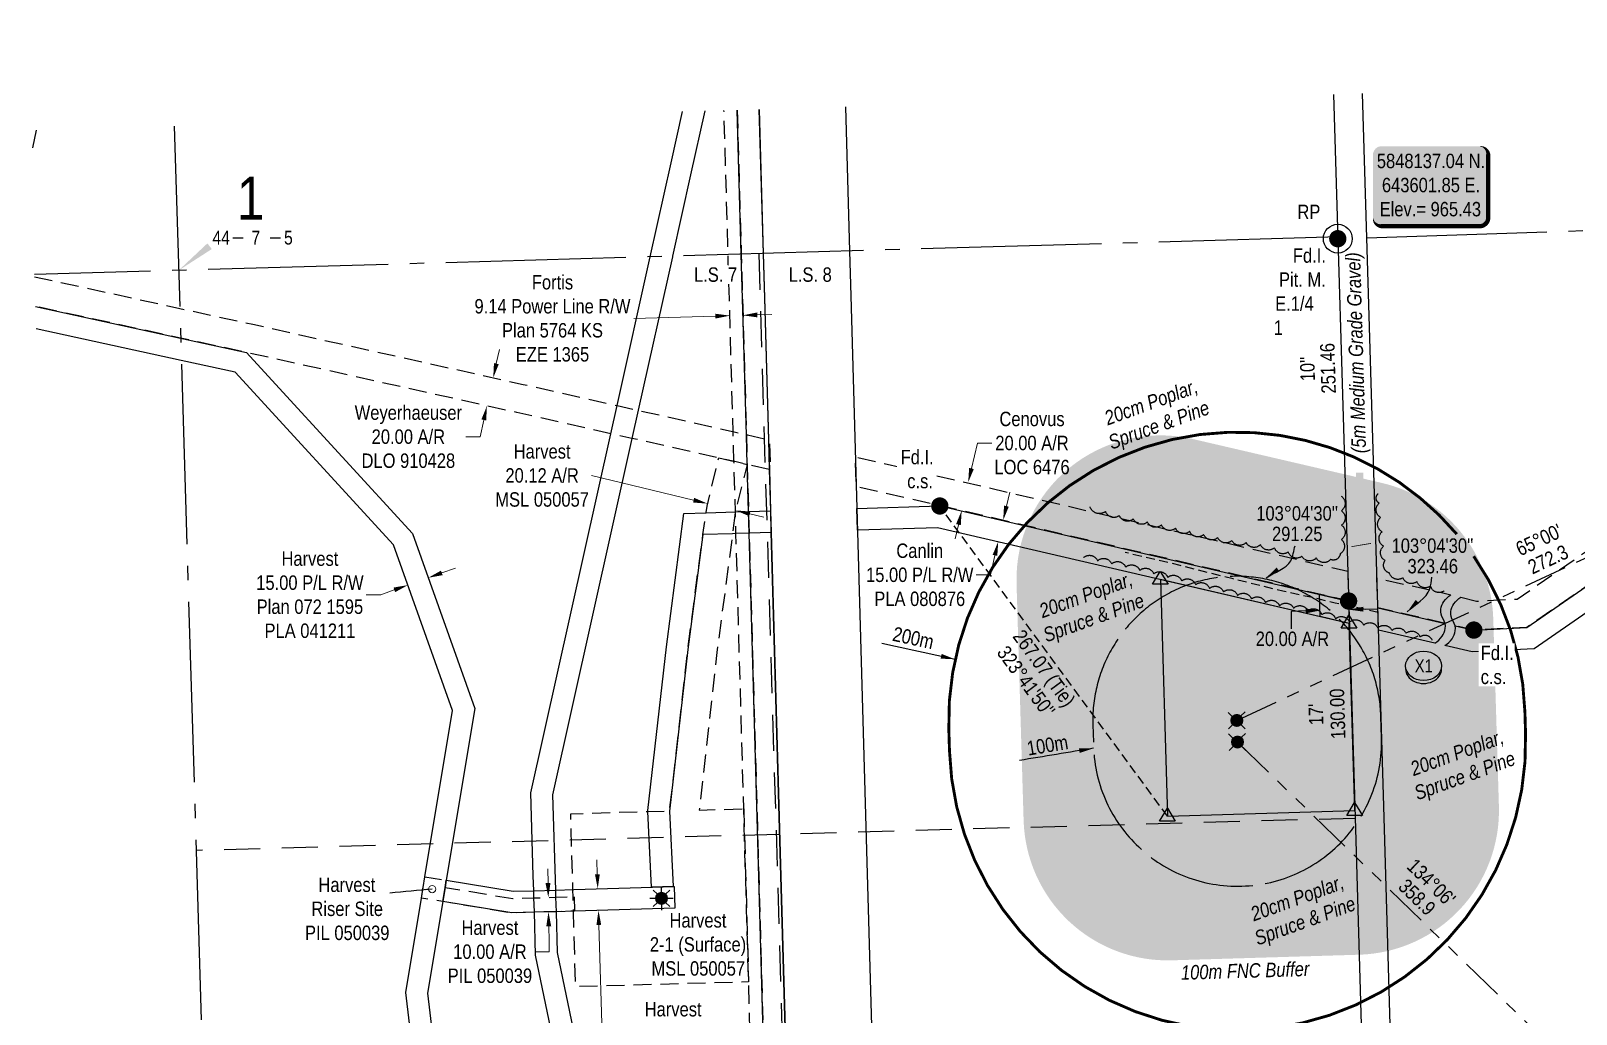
# Model space of a CAD drawing. Extents: x 639876 to 647027, y 5844013 to 5848342.
# Drawn here: x 642695 to 643767, y 5847599 to 5848281 of the extents above; entities that cross this region are included whole.
import ezdxf
from ezdxf.enums import TextEntityAlignment as Align

# ---------------------------------------------------------------- set-up
doc = ezdxf.new("R2010")
doc.units = 0
doc.header["$LTSCALE"] = 5
doc.header["$PDSIZE"] = 0.5
for name, pattern in [('0', [1, 1, 0]), ('foc-ACCESSROAD', [3.75, 2.5, -1.25]), ('foc-BUFFER', [16.75, 15, -1.75]), ('foc-DRILLPATH', [14.75, 6, -1.75, 1.75, -1.75, 1.75, -1.75]), ('foc-FLOWLINE', [3.75, 2.5, -1.25]), ('foc-LSD', [8, 5, -3]), ('foc-QUARTERLINE', [33, 25, -3, 2, -3]), ('foc-TIELINE', [1.875, 1.25, -0.625]), ('UG_PIPE', [1.875, 1.25, -0.625])]:
    doc.linetypes.add(name, pattern=pattern)
doc.layers.get('Defpoints').update_dxf_attribs({"color": 9})
for name, color, linetype in [('10', 1, 'Continuous'), ('35', 37, 'Continuous'), ('9', 3, 'Continuous'), ('AS-PIPE-UG', 44, 'UG_PIPE'), ('AS-ROADS', 254, 'Continuous'), ('AUX-BUFFER', 7, 'foc-BUFFER'), ('C-RW', 13, 'Continuous'), ('C-WS-S', 8, 'Continuous'), ('DETAIL-T', 7, 'Continuous'), ('F-AR', 190, 'foc-ACCESSROAD'), ('F-EZE', 190, 'foc-FLOWLINE'), ('F-RW', 190, 'Continuous'), ('F-WS', 190, 'foc-ACCESSROAD'), ('L-BD', 7, 'Continuous'), ('L-MON', 1, 'Continuous'), ('L-QSEC', 8, 'foc-QUARTERLINE'), ('L-SEC', 7, 'Continuous'), ('L-SECLBL', 7, 'Continuous'), ('L-SECTION-LSD', 7, 'foc-LSD'), ('L-TIE', 7, 'foc-TIELINE'), ('L-TIE-T', 7, 'Continuous'), ('L-TITLEDB', 4, 'Continuous'), ('P-BUFFER-H 30m', 51, 'Continuous'), ('P-BUFFER-T', 40, 'Continuous'), ('P-CROSSINGS', 250, 'Continuous'), ('P-PDRILLPATH', 12, 'foc-DRILLPATH'), ('P-PROPOSED', 10, 'Continuous'), ('P-PROPOSED-H', 21, 'Continuous'), ('P-TXT', 4, 'Continuous'), ('T-BUSH', 110, '0'), ('T-BUSH-T', 110, 'Continuous')]:
    doc.layers.add(name, color=color, linetype=linetype)
for name, color, linetype, lineweight in [('AS-GENERAL', 48, 'Continuous', 18), ('C-RW-T', 13, 'Continuous', 9), ('F-AR-T', 190, 'Continuous', 9), ('F-EZE-T', 190, 'Continuous', 9), ('F-RW-T', 190, 'Continuous', 9), ('F-WS-T', 190, 'Continuous', 9), ('T-TEXT', 48, 'Continuous', 18)]:
    doc.layers.add(name, color=color, linetype=linetype, lineweight=lineweight)
doc.layers.add('Z-DRILL-POINT', color=7, linetype='Continuous', true_color=0x7575ff, plot=False)
doc.styles.add('100L', font='ARIALN.TTF', dxfattribs={"height": 11})
doc.styles.add('80', font='ARIALN.TTF', dxfattribs={"height": 10})
doc.styles.add('80CG', font='ARIALN.TTF', dxfattribs={"height": 10})
doc.styles.add('80L', font='ARIALN.TTF', dxfattribs={"height": 10})
doc.styles.add('80LS', font='ARIALNI.TTF', dxfattribs={"height": 10})
doc.styles.add('Crossing', font='ARIALN.TTF', dxfattribs={"height": 10})
doc.styles.add('SIMPLEX', font='ARIALN.TTF')
doc.dimstyles.new('CG2011', dxfattribs={"dimscale": 5, "dimtxt": 9, "dimasz": 2, "dimexe": 0.2, "dimexo": 0.0625, "dimgap": 0.5, "dimtad": 0, "dimtih": 1, "dimtoh": 1, "dimzin": 0, "dimdsep": 46, "dimtxsty": '80CG', "dimcen": 0.1, "dimse1": 1, "dimse2": 1, "dimclrd": 256, "dimclrt": 256, "dimaunit": 1, "dimadec": 4, "dimazin": 0, "dimtfac": 0.06, "dimtofl": 0, "dimtmove": 0, "dimatfit": 1, "dimfxl": 0.2, "dimtolj": 1, "dimtzin": 0, "dimlwd": -1, "dimarcsym": 0})
doc.dimstyles.new('Compass 5 000', dxfattribs={"dimscale": 5, "dimtxt": 9, "dimasz": 2, "dimexe": 0.2, "dimexo": 0.0625, "dimgap": 0.5, "dimtad": 0, "dimtih": 1, "dimtoh": 1, "dimzin": 0, "dimdsep": 46, "dimtxsty": '80CG', "dimcen": 0.1, "dimse1": 1, "dimse2": 1, "dimclrd": 256, "dimclrt": 256, "dimaunit": 1, "dimadec": 4, "dimazin": 0, "dimtfac": 0.06, "dimtofl": 0, "dimtmove": 0, "dimatfit": 1, "dimfxl": 0.2, "dimtolj": 1, "dimtzin": 0, "dimlwd": -1, "dimarcsym": 0})

# ---------------------------------------------------------------- blocks, each defined once
blk = doc.blocks.new('L-SECLBL')
at = {"layer": '9', "color": 7}
for p, q in [((-5.1, -27.8), (-12.3, -27.8)), ((20.7, -27.8), (13.5, -27.8))]:
    blk.add_line(p, q, dxfattribs=at)
at = {"layer": '10', "color": 2, "style": 'SIMPLEX'}
blk.add_attdef('SEC', text='', height=30, dxfattribs=at).set_placement((0, 0), align=Align.MIDDLE)
at = {"layer": '10', "color": 5, "style": '80L'}
blk.add_attdef('TWP', text='', height=9.5, dxfattribs=at).set_placement((-14.4, -27.4), align=Align.MIDDLE_RIGHT)
blk.add_attdef('RGE', text='', height=9.5, dxfattribs=at).set_placement((3.6, -27.4), align=Align.MIDDLE_CENTER)
blk.add_attdef('MER', text='', height=9.5, dxfattribs=at).set_placement((23.2, -27.4), align=Align.MIDDLE_LEFT)
blk = doc.blocks.new('GAS')
h = blk.add_hatch(color=255)
h.dxf.hatch_style = 1
edge = h.paths.add_edge_path()
edge.add_arc((0, 0), 0.9, 0, 360)
for p, q in [((-0.81, 0), (-1.62, 0)), ((-0.57, 0.57), (-1.14, 1.14)), ((0, 0.81), (0, 1.62)), ((0.57, 0.57), (1.14, 1.14)), ((1.62, 0), (0.81, 0)), ((-0.57, -0.57), (-1.14, -1.14)), ((0, -0.81), (0, -1.62)), ((1.14, -1.14), (0.57, -0.57))]:
    blk.add_line(p, q)
blk.add_circle((0, 0), 0.8)
blk = doc.blocks.new('*D497')
at = {"layer": 'Defpoints', "color": 0, "transparency": 16777216}
for p in [(642949.4, 5848055.4), (642945, 5848035.9), (643015.9, 5848040.6)]:
    blk.add_point(p, dxfattribs=at)
at = {"layer": 'F-AR-T', "transparency": 16777216}
for p, q in [((643018, 5848050.4), (643020.2, 5848060.2)), ((643009.4, 5848011.3), (643006.8, 5847999.7)), ((643006.8, 5847999.7), (642996.8, 5847999.7))]:
    blk.add_line(p, q, dxfattribs=at)
for points in [[(643016.4, 5848050.8), (643019.7, 5848050), (643015.9, 5848040.6)], [(643007.7, 5848011.7), (643011, 5848011), (643011.5, 5848021.1)]]:
    blk.add_solid(points, dxfattribs=at)
at = {"layer": 'F-AR-T', "transparency": 16777216, "insert": (642957, 5847999.7), "char_height": 10, "attachment_point": 5, "style": '80CG'}
blk.add_mtext('\\A1;Weyerhaeuser\\P20.00 A/R\\PDLO 910428', dxfattribs=at)
blk = doc.blocks.new('*D498')
at = {"layer": 'Defpoints', "color": 0, "transparency": 16777216}
for p in [(642956.2, 5847898.1), (642956.7, 5847896.8), (642970.3, 5847903.1)]:
    blk.add_point(p, dxfattribs=at)
at = {"layer": 'F-RW-T', "transparency": 16777216}
for p, q in [((642980.2, 5847905.2), (642989.6, 5847908.6)), ((642937.8, 5847890.1), (642927.8, 5847890.1)), ((642947.2, 5847893.5), (642937.8, 5847890.1))]:
    blk.add_line(p, q, dxfattribs=at)
for points in [[(642979.6, 5847906.8), (642980.8, 5847903.7), (642970.8, 5847901.9)], [(642946.7, 5847895.1), (642947.8, 5847891.9), (642956.7, 5847896.8)]]:
    blk.add_solid(points, dxfattribs=at)
at = {"layer": 'F-RW-T', "transparency": 16777216, "insert": (642888.7, 5847890.1), "char_height": 10, "attachment_point": 5, "style": '80CG'}
blk.add_mtext('\\A1;Harvest\\P15.00 P/L R/W\\PPlan 072 1595\\PPLA 041211', dxfattribs=at)
blk = doc.blocks.new('*D499')
at = {"layer": 'Defpoints', "color": 0, "transparency": 16777216}
for p in [(643051.4, 5847680.1), (643051.5, 5847670.2), (643054.2, 5847670.2)]:
    blk.add_point(p, dxfattribs=at)
at = {"layer": 'F-AR-T', "transparency": 16777216}
for p, q in [((643053.9, 5847690.1), (643053.7, 5847700.1)), ((643054.4, 5847660.2), (643054.6, 5847650.2)), ((643054.7, 5847642.5), (643054.6, 5847650.2)), ((643044.7, 5847642.5), (643054.7, 5847642.5))]:
    blk.add_line(p, q, dxfattribs=at)
for points in [[(643055.6, 5847690.2), (643052.2, 5847690.1), (643054.1, 5847680.1)], [(643056.1, 5847660.2), (643052.7, 5847660.2), (643054.2, 5847670.2)]]:
    blk.add_solid(points, dxfattribs=at)
at = {"layer": 'F-AR-T', "transparency": 16777216, "insert": (643013.6, 5847642.5), "char_height": 10, "attachment_point": 5, "style": '80CG'}
blk.add_mtext('\\A1;Harvest\\P10.00 A/R\\PPIL 050039', dxfattribs=at)
blk = doc.blocks.new('*D500')
at = {"layer": 'Defpoints', "color": 0, "transparency": 16777216}
for p in [(643097.7, 5847686.4), (643088.9, 5847671.2), (643098.1, 5847671.4)]:
    blk.add_point(p, dxfattribs=at)
at = {"layer": 'F-RW-T', "transparency": 16777216}
for p, q in [((643088.1, 5847696.2), (643087.8, 5847706.2)), ((643089.1, 5847661.2), (643091.6, 5847577.6)), ((643091.6, 5847577.6), (643101.6, 5847577.6))]:
    blk.add_line(p, q, dxfattribs=at)
for points in [[(643089.8, 5847696.2), (643086.5, 5847696.1), (643088.4, 5847686.2)], [(643090.8, 5847661.2), (643087.5, 5847661.1), (643088.9, 5847671.2)]]:
    blk.add_solid(points, dxfattribs=at)
at = {"layer": 'F-RW-T', "transparency": 16777216, "insert": (643140.7, 5847577.6), "char_height": 10, "attachment_point": 5, "style": '80CG'}
blk.add_mtext('\\A1;Harvest\\P15.00 P/L R/W\\PPlan 062 3695\\PPLA 050385', dxfattribs=at)
blk = doc.blocks.new('*D502')
at = {"layer": 'Defpoints', "color": 0, "transparency": 16777216}
for p in [(643168.3, 5847968.4), (643187.9, 5847963.7), (643164.7, 5847953.3)]:
    blk.add_point(p, dxfattribs=at)
at = {"layer": 'F-AR-T', "transparency": 16777216}
for p, q in [((643154.9, 5847955.7), (643084.1, 5847972.8)), ((643193.9, 5847946.2), (643203.7, 5847943.9))]:
    blk.add_line(p, q, dxfattribs=at)
for points in [[(643155.3, 5847957.3), (643154.6, 5847954.1), (643164.7, 5847953.3)], [(643194.3, 5847947.8), (643193.5, 5847944.6), (643184.2, 5847948.6)]]:
    blk.add_solid(points, dxfattribs=at)
at = {"layer": 'F-AR-T', "transparency": 16777216, "insert": (643049.8, 5847972.8), "char_height": 10, "attachment_point": 5, "style": '80CG'}
blk.add_mtext('\\A1;Harvest\\P20.12 A/R\\PMSL 050057', dxfattribs=at)
blk = doc.blocks.new('*D504')
at = {"layer": 'Defpoints', "color": 0, "transparency": 16777216}
for p in [(643179.6, 5848099.2), (643188.7, 5848099.4), (643180.1, 5848083.7)]:
    blk.add_point(p, dxfattribs=at)
at = {"layer": 'F-EZE-T', "transparency": 16777216}
for p, q in [((643170.1, 5848083.4), (643113.4, 5848081.8)), ((643199.1, 5848084.2), (643209.1, 5848084.5))]:
    blk.add_line(p, q, dxfattribs=at)
for points in [[(643170, 5848085), (643170.1, 5848081.7), (643180.1, 5848083.7)], [(643199.1, 5848085.9), (643199.2, 5848082.5), (643189.1, 5848083.9)]]:
    blk.add_solid(points, dxfattribs=at)
at = {"layer": 'F-EZE-T', "transparency": 16777216, "insert": (643057, 5848081.8), "char_height": 10, "attachment_point": 5, "style": '80CG'}
blk.add_mtext('\\A1;Fortis\\P9.14 Power Line R/W\\PPlan 5764 KS\\PEZE 1365', dxfattribs=at)
blk = doc.blocks.new('*D505')
at = {"layer": 'Defpoints', "color": 0, "transparency": 16777216}
for p in [(643345.4, 5847968), (643366.7, 5847963), (643362.1, 5847943.5)]:
    blk.add_point(p, dxfattribs=at)
at = {"layer": 'F-AR-T', "transparency": 16777216}
for p, q in [((643347.7, 5847977.7), (643351.8, 5847995.3)), ((643351.8, 5847995.3), (643361.8, 5847995.3)), ((643338.6, 5847938.7), (643336.4, 5847929))]:
    blk.add_line(p, q, dxfattribs=at)
for points in [[(643346.1, 5847978.1), (643349.3, 5847977.3), (643345.4, 5847968)], [(643337, 5847939.1), (643340.3, 5847938.4), (643340.9, 5847948.5)]]:
    blk.add_solid(points, dxfattribs=at)
at = {"layer": 'F-AR-T', "transparency": 16777216, "insert": (643389.7, 5847995.3), "char_height": 10, "attachment_point": 5, "style": '80CG'}
blk.add_mtext('\\A1;Cenovus\\P20.00 A/R\\PLOC 6476', dxfattribs=at)
blk = doc.blocks.new('*D506')
at = {"layer": 'C-RW-T', "transparency": 16777216}
for p, q in [((643371.9, 5847951.5), (643374.2, 5847961.3)), ((643364, 5847917.4), (643360.9, 5847903.9)), ((643360.9, 5847903.9), (643350.9, 5847903.9))]:
    blk.add_line(p, q, dxfattribs=at)
for points in [[(643370.3, 5847951.9), (643373.6, 5847951.2), (643369.7, 5847941.8)], [(643362.4, 5847917.8), (643365.6, 5847917.1), (643366.3, 5847927.2)]]:
    blk.add_solid(points, dxfattribs=at)
at = {"layer": 'Defpoints', "color": 0, "transparency": 16777216}
for p in [(643366.3, 5847927.2), (643494.5, 5847912.8), (643491.1, 5847898.2)]:
    blk.add_point(p, dxfattribs=at)
at = {"layer": 'C-RW-T', "transparency": 16777216, "insert": (643311.8, 5847903.9), "char_height": 10, "attachment_point": 5, "style": '80CG'}
blk.add_mtext('\\A1;Canlin\\P15.00 P/L R/W\\PPLA 080876', dxfattribs=at)
blk = doc.blocks.new('fdia')
at = {"color": 255, "const_width": 1}
blk.add_lwpolyline([(-0.5, 0, 1), (0.5, 0, 1)], format="xyb", close=True, dxfattribs=at)
blk = doc.blocks.new('Fdiaa')
blk.add_blockref('fdia', (0, 0))
blk = doc.blocks.new('fdib')
at = {"color": 1, "const_width": 1.6}
blk.add_lwpolyline([(-0.4, 0, 1), (0.4, 0, 1)], format="xyb", close=True, dxfattribs=at)
at = {"color": 1}
blk.add_circle((0, 0), 0.8, dxfattribs=at)
blk = doc.blocks.new('Fdibb')
blk.add_blockref('fdib', (0, 0))
blk = doc.blocks.new('fdicc')
for name in ['Fdibb', 'Fdiaa']:
    blk.add_blockref(name, (0, 0))
blk = doc.blocks.new('FDI')
blk.add_blockref('fdicc', (0, 0))
blk = doc.blocks.new('TRIA')
blk.add_hatch(color=255).paths.add_polyline_path([(-0.04, 1.52), (-1.47, -0.87), (1.39, -0.87)])
blk = doc.blocks.new('TRIAA')
blk.add_blockref('TRIA', (0, 0))
blk = doc.blocks.new('TRIB')
at = {"color": 1}
blk.add_lwpolyline([(-1.12, -0.67), (-0.04, 1.13), (1.04, -0.67)], close=True, dxfattribs=at)
blk = doc.blocks.new('TRIBB')
blk.add_blockref('TRIB', (0, 0))
blk = doc.blocks.new('TRICC')
for name in ['TRIAA', 'TRIBB']:
    blk.add_blockref(name, (0, 0))
blk = doc.blocks.new('plspike')
blk.add_blockref('TRICC', (0, 0))
blk = doc.blocks.new('*U517')
h = blk.add_hatch(color=254)
edge = h.paths.add_edge_path()
edge.add_line((-34, -28.5), (34, -28.5))
edge.add_arc((34, -22.5), 6, 270, 360)
edge.add_line((40, -22.5), (40, 21))
edge.add_arc((34, 21), 6, 0, 90)
edge.add_line((34, 27), (-34, 27))
edge.add_arc((-34, 21), 6, 90, 180)
edge.add_line((-40, 21), (-40, -22.5))
edge.add_arc((-34, -22.5), 6, 180, 270)
at = {"color": 1, "flags": 128}
blk.add_lwpolyline([(-34, -28.5, 3, 3, 0), (34, -28.5, 3, 3, 0.414214), (40, -22.5, 3, 3, 0), (40, 21, 3, 0, 0.414214), (34, 27, 0, 0, 0), (-34, 27, 0, 0, 0.414214), (-40, 21, 0, 0, 0), (-40, -22.5, 0, 3, 0.414214)], format="xyseb", close=True, dxfattribs=at)
blk.add_lwpolyline([(-11.9, -8.6, 0, 10, 0), (0, 0, 5, 5, 0)], format="xyseb", dxfattribs=at)
at = {"color": 1, "style": '80'}
blk.add_attdef('ENTER_TEXT_001', (-36, -5), '', height=10, dxfattribs=at)
blk = doc.blocks.new('*U518')
at = {"layer": '35', "color": 3}
blk.add_circle((0, 0), 10, dxfattribs=at)
at = {"layer": '35', "color": 3, "style": '80'}
blk.add_attdef('RP_001', (-28, 13.6), '', height=10, dxfattribs=at)
blk = doc.blocks.new('WC')
at = {"layer": 'L-MON'}
h = blk.add_hatch(color=255, dxfattribs=at)
h.dxf.hatch_style = 1
edge = h.paths.add_edge_path()
edge.add_arc((0, 0), 0.9, 0, 360)
at = {"layer": 'L-MON', "color": 240, "flags": 128}
for points in [[(-0.62, 0.5), (-1.23, 1.12)], [(0.52, 0.61), (1.13, 1.21)], [(-1.18, -1.18), (-0.56, -0.57)], [(1.16, -1.18), (0.56, -0.57)]]:
    blk.add_lwpolyline(points, dxfattribs=at)
at = {"layer": 'L-MON', "color": 240}
for radius in [0.8, 0.373]:
    blk.add_circle((0, 0), radius, dxfattribs=at)
blk = doc.blocks.new('xing2')
h = blk.add_hatch(color=50)
h.dxf.hatch_style = 1
edge = h.paths.add_edge_path()
edge.add_ellipse((0, 0), major_axis=(-12.5, 0), ratio=0.816297, start_angle=0, end_angle=360)
h = blk.add_hatch(color=250)
h.dxf.hatch_style = 1
edge = h.paths.add_edge_path()
edge.add_ellipse((0, -2), major_axis=(-12.5, 0), ratio=0.816297, start_angle=0, end_angle=180)
edge.add_line((12.5, -2), (12.5, 0))
edge.add_ellipse((0, 0), major_axis=(-12.5, 0), ratio=0.816297, start_angle=0, end_angle=180, ccw=False)
edge.add_line((-12.5, 0), (-12.5, -2))
at = {"color": 250}
blk.add_ellipse((0, 0), major_axis=(-12.5, 0), ratio=0.816297, dxfattribs=at)
blk.add_ellipse((0, -2), major_axis=(-12.5, 0), ratio=0.816297, start_param=0, end_param=3.141593, dxfattribs=at)
at = {"color": 250, "style": 'Crossing'}
blk.add_attdef('CROSSING', text='', height=9, dxfattribs=at).set_placement((0.1, 0), align=Align.MIDDLE_CENTER)
at = {"color": 250, "style": 'Crossing', "flags": 1}
for tag, p in [('OWNER', (0.1, -12.5)), ('DESCRIPTION', (0.1, -25.8)), ('LOCATION', (0.1, -39.3)), ('DWG_REF', (0.1, -52.8))]:
    blk.add_attdef(tag, text='', height=9, dxfattribs=at).set_placement(p, align=Align.MIDDLE_CENTER)

msp = doc.modelspace()

# ---------------------------------------------------------------- hatches: boundary and pattern name
at = {"layer": 'AS-ROADS'}
h = msp.add_hatch(color=256, dxfattribs=at)
h.dxf.hatch_style = 1
h.paths.add_polyline_path([(643590.007, 5847903.292), (643600.114, 5847901.598), (643605.648, 5847902.786), (643611.121, 5847906.529), (643614.579, 5847912.028), (643616.009, 5847919.43), (643616.226, 5847927.242), (643620.689, 5847926.977), (643621.169, 5847914.606), (643620.986, 5847907.19), (643621.302, 5847903.778), (643622.803, 5847898.089), (643628.327, 5847894.954), (643637.122, 5847893.089), (643634.818, 5847888.038), (643615.968, 5847892.199), (643588.628, 5847898.498)])
at = {"layer": 'P-BUFFER-H 30m'}
h = msp.add_hatch(color=256, dxfattribs=at)
h.dxf.hatch_style = 1
h.paths.add_polyline_path([(643632.441, 5847967.656), (643501.516, 5847998.067, 0.49199075), (643378.971, 5847897.705), (643383.874, 5847733.508, 0.41424854), (643486.796, 5847636.567), (643616.716, 5847640.462, 0.41422228), (643713.645, 5847743.386), (643709.747, 5847873.277, 0.34044927)])
h.paths.add_polyline_path([(643478.897, 5847900.689), (643589.687, 5847874.955), (643589.223, 5847890.47), (643609.366, 5847885.791), (643609.829, 5847870.289), (643613.72, 5847740.387), (643483.8, 5847736.492)], flags=16)
at = {"layer": 'P-PROPOSED-H'}
h = msp.add_hatch(color=256, dxfattribs=at)
h.dxf.hatch_style = 1
h.paths.add_polyline_path([(643609.822, 5847870.278), (643478.897, 5847900.689), (643483.8, 5847736.492), (643613.72, 5847740.387)])
h = msp.add_hatch(color=256, dxfattribs=at)
h.dxf.hatch_style = 1
h.paths.add_polyline_path([(643589.686, 5847874.967), (643589.223, 5847890.47), (643609.366, 5847885.791), (643609.829, 5847870.289)])

# ---------------------------------------------------------------- linework, layer by layer
at = {"layer": 'AS-GENERAL', "const_width": 0.5, "flags": 128}
msp.add_lwpolyline([(643611.188, 5847923.445), (643624.951, 5847925.746)], dxfattribs=at)
at = {"layer": 'AS-PIPE-UG', "flags": 128}
msp.add_lwpolyline([(643629.968, 5847877.743), (643609.9, 5847882.308), (643600.119, 5847884.358), (643589.75, 5847886.891), (643563.64, 5847892.642), (643529.177, 5847901.082), (643492.578, 5847910.38), (643454.337, 5847919.399)], dxfattribs=at)
at = {"layer": 'AS-ROADS', "flags": 128}
for points, const_width in [([(643616.156, 5847894.649), (643618.463, 5847916.904), (643617.924, 5847951.291), (643616.962, 5847974.765)], 5), ([(643427.161, 5847938.35), (643456.494, 5847931.52), (643488.06, 5847924.27), (643524.829, 5847915.763), (643554.441, 5847909.01), (643580.821, 5847902.805), (643616.412, 5847894.544), (643642.763, 5847888.572), (643670.978, 5847881.964)], 6)]:
    msp.add_lwpolyline(points, dxfattribs=dict(at, const_width=const_width))
at = {"layer": 'AUX-BUFFER', "color": 251, "linetype": 'foc-BUFFER', "const_width": 1.999, "flags": 128}
msp.add_lwpolyline([(643684.42, 5847932.144, 0.22837763), (643525.852, 5848002.792, 0.41421356), (643331.982, 5847796.961), (643332.43, 5847781.972, 0.41421356), (643538.262, 5847588.101, 0.41421356), (643732.132, 5847793.933), (643731.684, 5847808.922, 0.14508515), (643696.144, 5847916.863, 0.14508515)], format="xyb", dxfattribs=at)
at = {"layer": 'AUX-BUFFER', "color": 251, "linetype": 'foc-BUFFER', "flags": 128}
msp.add_lwpolyline([(643631.758, 5847805.931, 1), (643431.907, 5847799.951), (643432.356, 5847784.962, 1), (643632.207, 5847790.943)], format="xyb", close=True, dxfattribs=at)
at = {"layer": 'C-RW'}
for points in [[(643325.738, 5847951.666), (643609.366, 5847885.772), (643609.822, 5847870.278), (643324.238, 5847936.62), (643268.632, 5847934.977), (643268.208, 5847949.967), (643325.738, 5847951.666)], [(643183.89, 5847947.664), (643193.025, 5847947.751), (643208.254, 5847948.2), (643208.677, 5847933.205), (643193.448, 5847932.757), (643184.311, 5847932.488), (643181.901, 5847932.417), (643161.416, 5847931.815), (643150.898, 5847852.1), (643138.245, 5847740.085), (643140.79, 5847687.672), (643125.651, 5847687.237), (643123.226, 5847739.773), (643123.194, 5847740.475), (643136.009, 5847853.922), (643148.215, 5847946.433), (643163.565, 5847946.884), (643183.89, 5847947.664)]]:
    msp.add_lwpolyline(points, close=True, dxfattribs=at)
for points in [[(643683.222, 5847868.637), (643696.245, 5847865.613), (643733.03, 5847867.452), (643803.249, 5847915.847)], [(643814.716, 5847905.532), (643738.042, 5847852.69), (643695.079, 5847850.489), (643676.098, 5847854.897)], [(643669.146, 5847856.512), (643630.093, 5847865.582), (643629.629, 5847881.085), (643676.274, 5847870.251)]]:
    msp.add_lwpolyline(points, dxfattribs=at)
at = {"layer": 'C-RW', "flags": 128}
for points in [[(643669.146, 5847856.512, 0.10344421), (643674.291, 5847861.391, 0.11502491), (643676.415, 5847866.758, 0.18910183), (643674.884, 5847873.415, -0.18910183), (643673.353, 5847880.071, -0.11502491), (643675.477, 5847885.439, -0.09819619), (643680.318, 5847890.125)], [(643676.098, 5847854.897, 0.10101438), (643681.151, 5847859.628, 0.11809348), (643683.365, 5847865.142, 0.18901188), (643681.826, 5847871.811, -0.18982939), (643680.304, 5847878.456, -0.11446881), (643682.439, 5847883.834, -0.09819619), (643687.268, 5847888.509)]]:
    msp.add_lwpolyline(points, format="xyb", dxfattribs=at)
at = {"layer": 'F-AR', "flags": 128}
for points in [[(643687.268, 5847888.509), (643698.119, 5847885.704), (643726.342, 5847887.149), (643787.949, 5847929.608), (643930.645, 5848192.327), (643948.695, 5848210.117), (643963.094, 5848224.32), (644131.103, 5848278.631), (644195.818, 5848278.48), (644304.626, 5848278.226), (644320, 5848281.155), (644999.391, 5848278.654), (645000.033, 5848257.883), (644997.876, 5848258.656), (644324.719, 5848261.131), (644321.853, 5848261.142), (644306.492, 5848258.208), (644298.284, 5848258.227), (644291.566, 5848258.242), (644266.575, 5848258.305), (644196.425, 5848258.465), (644134.234, 5848258.61), (643988.264, 5848211.418), (643973.766, 5848206.738), (643946.813, 5848180.163), (643803.249, 5847915.847), (643733.03, 5847867.452), (643696.245, 5847865.613), (643683.222, 5847868.637)], [(642697.671, 5848110.703), (642798.38, 5848088.735), (642803.269, 5848087.669), (642849.005, 5848077.692), (643036.66, 5848036.019), (643101.853, 5848021.35), (643116.483, 5848018.059), (643183.031, 5848003.086), (643192.234, 5848001.016), (643207.573, 5847997.566), (643208.155, 5847976.921), (643192.7, 5847980.397), (643183.613, 5847982.443), (643172.954, 5847984.841), (643112.136, 5847998.524), (643097.506, 5848001.815), (643032.353, 5848016.476), (642844.739, 5848058.139), (642799.003, 5848068.116), (642698.294, 5848090.086)], [(643676.274, 5847870.251), (643629.629, 5847881.085), (643629.011, 5847901.755), (643680.318, 5847890.125)]]:
    msp.add_lwpolyline(points, dxfattribs=at)
msp.add_lwpolyline([(643608.747, 5847906.461), (643609.366, 5847885.791), (643326.328, 5847951.864), (643267.779, 5847965.127), (643267.194, 5847985.789), (643608.747, 5847906.461)], close=True, dxfattribs=at)
at = {"layer": 'F-EZE', "flags": 128}
msp.add_lwpolyline([(643185.129, 5848226.298), (643187.987, 5848126.131), (643188.861, 5848095.466), (643191.53, 5848000.805), (643191.995, 5847980.187), (643193.025, 5847947.751), (643193.448, 5847932.757), (643199.933, 5847702.654), (643210.598, 5847321.339), (643201.461, 5847321.081), (643193.056, 5847621.601), (643191.593, 5847673.944), (643190.796, 5847702.398), (643189.69, 5847741.632), (643184.311, 5847932.488), (643183.89, 5847947.664), (643182.909, 5847982.231), (643182.327, 5848002.875), (643179.724, 5848095.207), (643178.849, 5848125.866), (643176.693, 5848201.478), (643175.992, 5848226.033)], dxfattribs=at)
at = {"layer": 'F-RW'}
for points in [[(643105.608, 5847350.499), (643045.292, 5847640.242), (643044.433, 5847670.106), (643044.151, 5847679.868), (643044.007, 5847684.859), (643043.707, 5847695.211), (643042.071, 5847752.734), (643097.506, 5848001.815), (643101.853, 5848021.35), (643124.808, 5848124.492), (643139.303, 5848189.63), (643147.257, 5848225.201)], [(643162.725, 5848225.649), (643152.823, 5848181.354), (643140.27, 5848124.939), (643140.15, 5848124.414), (643116.483, 5848018.059), (643112.136, 5847998.524), (643057.115, 5847751.298), (643059.004, 5847685.296), (643059.147, 5847680.306), (643059.434, 5847670.305), (643060.244, 5847641.999), (643120.43, 5847352.877)], [(643200.358, 5848226.739), (643203.215, 5848126.571), (643204.091, 5848095.898), (643206.868, 5847997.355), (643207.45, 5847976.71), (643208.254, 5847948.2), (643208.677, 5847933.205), (643215.163, 5847703.082), (643225.971, 5847321.772), (643210.598, 5847321.339), (643199.933, 5847702.654), (643193.448, 5847932.757), (643193.025, 5847947.751), (643191.995, 5847980.187), (643191.53, 5848000.805), (643188.861, 5848095.466), (643187.987, 5848126.131), (643185.129, 5848226.298)], [(642698.294, 5848090.086), (642799.003, 5848068.116), (642844.739, 5848058.139), (642862.351, 5848038.973), (642959.857, 5847932.613), (643003.048, 5847811.138), (642983.331, 5847692.076), (642982.514, 5847687.152), (642980.877, 5847677.281), (642970.367, 5847613.912), (643005.655, 5847315.545), (642990.603, 5847315.121), (642955.206, 5847614.252), (642966.049, 5847679.72), (642968.5, 5847694.515), (642987.589, 5847809.77), (642946.716, 5847924.726), (642836.85, 5848044.5), (642799.47, 5848052.652), (642698.761, 5848074.614)]]:
    msp.add_lwpolyline(points, dxfattribs=at)
msp.add_lwpolyline([(643141.368, 5847687.688), (643141.799, 5847672.708), (643072.269, 5847670.678), (643059.434, 5847670.305), (643044.435, 5847670.043), (643028.723, 5847669.408), (642980.877, 5847677.281), (642982.514, 5847687.152), (642983.331, 5847692.076), (643029.751, 5847684.443), (643044.007, 5847684.859), (643059.004, 5847685.296), (643071.849, 5847685.671), (643126.365, 5847687.258), (643141.368, 5847687.688)], close=True, dxfattribs=at)
at = {"layer": 'F-WS', "flags": 128}
msp.add_lwpolyline([(642698.828, 5848212.214), (642695.112, 5848195.413)], dxfattribs=at)
for points in [[(643189.69, 5847741.632), (643190.796, 5847702.398), (643191.593, 5847673.944), (643193.056, 5847621.601), (643073.024, 5847618.244), (643071.564, 5847670.468), (643071.284, 5847680.47), (643071.145, 5847685.46), (643069.667, 5847738.276), (643123.226, 5847739.773), (643138.245, 5847740.085), (643150.898, 5847852.1), (643161.416, 5847931.815), (643163.565, 5847946.884), (643164.227, 5847951.52), (643172.334, 5847984.98), (643192.082, 5847980.536), (643183.89, 5847947.664), (643181.901, 5847932.417), (643171.064, 5847849.989), (643158.76, 5847740.767), (643189.69, 5847741.632)], [(643071.989, 5847680.681), (643072.269, 5847670.678), (643059.434, 5847670.305), (643044.435, 5847670.043), (643028.723, 5847669.408), (642980.877, 5847677.281), (642966.049, 5847679.72), (642968.5, 5847694.515), (642983.331, 5847692.076), (642982.514, 5847687.152), (643029.395, 5847679.438), (643044.151, 5847679.868), (643059.148, 5847680.306), (643071.989, 5847680.681)]]:
    msp.add_lwpolyline(points, close=True, dxfattribs=at)
at = {"layer": 'L-QSEC'}
for p, q in [((642794.566, 5848214.986), (642821.896, 5847310.374)), ((643621.947, 5848137.704), (645227.263, 5848190.437)), ((643602.754, 5848138.35), (642697.628, 5848112.136))]:
    msp.add_line(p, q, dxfattribs=at)
at = {"layer": 'L-SEC'}
for p, q in [((643598.843, 5848237), (643601.847, 5848137.044)), ((643621.947, 5848137.704), (643618.944, 5848237.66)), ((643601.847, 5848137.044), (643613.857, 5847735.69)), ((643633.982, 5847735.622), (643621.952, 5848137.646)), ((643613.857, 5847735.69), (643625.907, 5847332.997)), ((643646.012, 5847333.599), (643633.982, 5847735.622))]:
    msp.add_line(p, q, dxfattribs=at)
at = {"layer": 'L-SECLBL', "flags": 128}
msp.add_lwpolyline([(642797.586, 5848115.031, 0, 5, 0), (642819.088, 5848131.839, 0, 0, 0)], format="xyseb", dxfattribs=at)
at = {"layer": 'L-SECTION-LSD'}
for p, q in [((643200.076, 5848126.688), (643224.238, 5847321.645)), ((643613.877, 5847735.021), (642809.739, 5847712.755))]:
    msp.add_line(p, q, dxfattribs=at)
at = {"layer": 'L-TIE'}
msp.add_line((643483.8, 5847736.492), (643325.771, 5847951.625), dxfattribs=at)
at = {"layer": 'L-TITLEDB'}
msp.add_lwpolyline([(643260.343, 5848228.476), (643263.153, 5848128.515), (643264.038, 5848097.36), (643275.145, 5847704.712), (643285.92, 5847323.388), (643225.971, 5847321.772), (643215.187, 5847703.018), (643208.816, 5847933.417), (643208.393, 5847948.412), (643207.589, 5847976.922), (643207.007, 5847997.567), (643204.23, 5848096.11), (643203.354, 5848126.783), (643200.502, 5848226.743)], dxfattribs=at)
at = {"layer": 'P-PDRILLPATH', "flags": 128}
for points in [[(643531.833, 5847802.941), (643778.552, 5847917.84), (646745.768, 5848010.229)], [(643532.281, 5847787.952), (643789.915, 5847538.122), (646758.356, 5847630.55)]]:
    msp.add_lwpolyline(points, dxfattribs=at)
at = {"layer": 'P-PROPOSED'}
for points in [[(643609.822, 5847870.278), (643478.897, 5847900.689), (643483.8, 5847736.492), (643613.72, 5847740.387)], [(643589.686, 5847874.967), (643589.223, 5847890.47), (643609.366, 5847885.791), (643609.829, 5847870.289)]]:
    msp.add_lwpolyline(points, close=True, dxfattribs=at)
at = {"layer": 'P-TXT'}
msp.add_line((643619.538, 5847880.092), (643629.53, 5847880.391), dxfattribs=at)
msp.add_lwpolyline([(643579.567, 5847878.896), (643569.562, 5847878.597), (643569.562, 5847866.548)], dxfattribs=at)
for points in [[(643579.517, 5847880.562), (643579.617, 5847877.231), (643589.56, 5847879.195)], [(643619.488, 5847881.758), (643619.587, 5847878.427), (643609.545, 5847879.793)]]:
    msp.add_solid(points, dxfattribs=at)
at = {"layer": 'T-BUSH', "flags": 128}
for points in [[(643675.629, 5847892.735, -0.52056705), (643666.239, 5847896.173, -0.52056705), (643656.737, 5847899.262, -0.52056705), (643647.09, 5847901.895, -0.52056705), (643637.728, 5847905.175, -0.52056705), (643634.628, 5847913.847, -0.52056705), (643633.575, 5847923.791, -0.52056705), (643632.583, 5847933.742, -0.52056705), (643631.603, 5847943.693, -0.52056705), (643630.567, 5847953.64, -0.52056705), (643629.862, 5847960.241, -0.52056705)], [(643604.293, 5847958.425, -0.52056705), (643604.367, 5847948.425, -0.52056705), (643604.408, 5847938.425, -0.52056705), (643604.348, 5847928.425, -0.52056705), (643603.476, 5847918.471, -0.52056705), (643596.871, 5847914.563, -0.52056705), (643586.928, 5847915.636, -0.52056705), (643576.996, 5847916.757, -0.52056705), (643567.478, 5847919.825, -0.52056705), (643557.92, 5847922.743, -0.52056705), (643548.15, 5847924.875, -0.52056705), (643538.263, 5847926.343, -0.52056705), (643528.352, 5847927.672, -0.52056705), (643518.567, 5847929.719, -0.52056705), (643508.797, 5847931.855, -0.52056705), (643499.049, 5847934.083, -0.52056705), (643489.3, 5847936.311, -0.52056705), (643479.548, 5847938.522, -0.52056705), (643469.765, 5847940.596, -0.52056705), (643459.982, 5847942.669, -0.52056705), (643450.28, 5847945.061, -0.52056705), (643440.682, 5847947.867, -0.52056705), (643429.95, 5847951.005, -0.52056705)], [(643425.44, 5847915.853, -0.52056705), (643435.206, 5847913.705, -0.52056705), (643444.973, 5847911.557, -0.52056705), (643454.713, 5847909.295, -0.52056705), (643464.451, 5847907.02, -0.52056705), (643474.159, 5847904.62, -0.52056705), (643483.849, 5847902.153, -0.52056705), (643493.54, 5847899.686, -0.52056705), (643503.206, 5847897.123, -0.52056705), (643512.865, 5847894.532, -0.52056705), (643522.557, 5847892.073, -0.52056705), (643532.27, 5847889.693, -0.52056705), (643541.956, 5847887.21, -0.52056705), (643551.634, 5847884.692, -0.52056705), (643561.385, 5847882.511, -0.52056705), (643571.233, 5847880.771, -0.52056705), (643581.08, 5847879.031, -0.52056705), (643590.698, 5847876.316, -0.52056705), (643600.283, 5847873.466, -0.52056705), (643609.985, 5847871.083, -0.52056705), (643619.778, 5847869.056, -0.52056705), (643629.587, 5847867.116, -0.52056705), (643639.421, 5847865.301, -0.52056705), (643649.24, 5847863.419, -0.52056705), (643658.913, 5847860.883, -0.52056705), (643667.178, 5847858.716, -0.52056705)]]:
    msp.add_lwpolyline(points, format="xyb", dxfattribs=at)

# ---------------------------------------------------------------- block references
at = {"xscale": 4.998515499999986, "yscale": 4.998515499999986, "zscale": 4.998515499999986}
msp.add_blockref('WC', (643532.281, 5847787.952), dxfattribs=at)
at = {"layer": '35', "color": 6}
msp.add_blockref('*U518', (643601.847, 5848137.044), dxfattribs=at).add_auto_attribs({'RP_001': 'RP'})
at = {"layer": 'C-WS-S', "xscale": 4.999999999999984, "yscale": 4.999999999999984, "zscale": 4.999999999999984}
msp.add_blockref('GAS', (643132.651, 5847679.553), dxfattribs=at)
at = {"layer": 'DETAIL-T'}
ref = msp.add_blockref('*U517', (643666.26, 5848174.199), dxfattribs=dict(at, xscale=0.999651449999996, yscale=0.999651449999996, zscale=0.999651449999996))
ref.add_attrib('ENTER_TEXT_001', '5848137.04 N.', (643628.954, 5848185.967), dxfattribs={"layer": '0', "color": 1, "height": 9.99651, "style": '80'})
ref.add_attrib('ENTER_TEXT_002', '643601.85 E.', (643632.476, 5848169.266), dxfattribs={"layer": '0', "color": 1, "height": 9.99651, "style": '80'})
ref.add_attrib('ENTER_TEXT_003', 'Elev.= 965.43', (643630.897, 5848152.564), dxfattribs={"layer": '0', "color": 1, "height": 9.99651, "style": '80'})
at = {"layer": 'L-MON', "xscale": 4.999999999999984, "yscale": 4.999999999999984, "zscale": 4.999999999999984}
for name, p in [('FDI', (643601.847, 5848137.044)), ('FDI', (643325.738, 5847951.666)), ('plspike', (643478.897, 5847900.689)), ('FDI', (643609.348, 5847885.766)), ('plspike', (643609.822, 5847870.278)), ('FDI', (643696.245, 5847865.613)), ('plspike', (643613.72, 5847740.387)), ('plspike', (643483.8, 5847736.492))]:
    msp.add_blockref(name, p, dxfattribs=at)
at = {"layer": 'L-MON', "color": 5, "xscale": 4.998515499999995, "yscale": 4.998515499999995, "zscale": 4.998515499999995}
msp.add_blockref('WC', (643531.833, 5847802.941), dxfattribs=at)
at = {"layer": 'L-SECLBL'}
msp.add_blockref('L-SECLBL', (642847.553, 5848165.159), dxfattribs=at).add_auto_attribs({'SEC': '1', 'TWP': '44', 'RGE': '7', 'MER': '5'})
at = {"layer": 'P-CROSSINGS', "color": 5, "xscale": 0.9997031, "yscale": 0.9997031, "zscale": 0.9997031}
msp.add_blockref('xing2', (643661.407, 5847840.783), dxfattribs=at).add_auto_attribs({'CROSSING': 'X1'})

# ---------------------------------------------------------------- texts
at = {"layer": 'AUX-BUFFER', "char_height": 9.997, "attachment_point": 1, "style": '80L'}
for s, insert, rotation in [('200m', (643294.397, 5847868.108), 347.762238), ('100m', (643385.48, 5847788.386), 9.386015)]:
    msp.add_mtext_dynamic_manual_height_columns(s, width=34.22438, gutter_width=224.933, heights=[0], dxfattribs=dict(at, insert=insert, rotation=rotation))
at = {"layer": 'F-WS-T', "char_height": 10, "attachment_point": 1, "style": '80L'}
for s, width, insert in [('\\pi9.83513;Harvest\\P\\pi4.95791;Riser Site\\P\\pi0.48997;PIL 050039', 58.19004, (642884.791, 5847693.983)), ('\\pi13.86651;Harvest\\P\\pi0.2103;2-1 (Surface)\\P\\pi1.34263;MSL 050057', 66.2528, (643124.333, 5847669.288))]:
    msp.add_mtext_dynamic_manual_height_columns(s, width=width, gutter_width=50, heights=[0], dxfattribs=dict(at, insert=insert))
at = {"layer": 'L-BD', "color": 2, "style": '80L'}
for s, rotation, p in [('251.46', 91.7099, (643595.026, 5848047.17)), ("10''", 91.7099, (643580.786, 5848046.744)), ('130.00', 91.7189, (643601.696, 5847807.547)), ("17'", 91.7189, (643586.707, 5847807.097))]:
    msp.add_text(s, height=9.997, rotation=rotation, dxfattribs=at).set_placement(p, align=Align.MIDDLE)
at = {"layer": 'L-BD', "style": '80L'}
for s, height, p in [("103°04'30''", 9.99703, (643573.666, 5847946.577)), ('291.25', 9.997, (643573.728, 5847932.331)), ("103°04'30''", 9.99703, (643667.562, 5847924.192)), ('323.46', 9.997, (643667.747, 5847909.947))]:
    msp.add_text(s, height=height, dxfattribs=at).set_placement(p, align=Align.MIDDLE)
at = {"layer": 'L-BD', "color": 5, "style": '80L'}
for s, rotation, p in [("65°00'", 24.9976, (643741.394, 5847928.226)), ('272.3', 24.9976, (643747.731, 5847914.636)), ("134°06'", 315.8959, (643666.801, 5847690.639)), ('358.9', 315.8959, (643656.886, 5847680.41))]:
    msp.add_text(s, height=9.997, rotation=rotation, dxfattribs=at).set_placement(p, align=Align.MIDDLE)
at = {"layer": 'L-MON', "insert": (643557.392, 5848130.376), "char_height": 10, "attachment_point": 1, "style": '80L'}
msp.add_mtext_dynamic_manual_height_columns('\\pi13.306;Fd.I.\\P\\pi3.68117;Pit. M.\\P\\pi1.00723;E.1/4 1', width=34.28827, gutter_width=50, heights=[0], dxfattribs=at)
at = {"layer": 'L-TIE-T', "style": '80L'}
for s, p in [('267.07 (Tie)', (643397.131, 5847838.436)), ("323°41'50''", (643385.65, 5847830.002))]:
    msp.add_text(s, height=9.99703, rotation=306.2997, dxfattribs=at).set_placement(p, align=Align.MIDDLE)
at = {"layer": 'P-BUFFER-T', "insert": (643491.942, 5847632.998), "char_height": 10, "attachment_point": 1, "rotation": 1.717212, "line_spacing_factor": 0.9, "style": '80L'}
msp.add_mtext_dynamic_manual_height_columns('\\pi0.91265;{\\fArial Narrow|b0|i1|c0|p34;100m FNC Buffer}', width=90.24958, gutter_width=47.5, heights=[0], dxfattribs=at)
at = {"layer": 'P-TXT', "insert": (643570.361, 5847859.487), "char_height": 9.99703, "attachment_point": 5, "style": '80CG'}
msp.add_mtext('\\A1;\\A1;20.00 A/R', dxfattribs=at)
at = {"layer": 'T-BUSH-T', "char_height": 10, "attachment_point": 1, "rotation": 20, "style": '80L'}
for insert in [(643435.436, 5848015.624), (643390.19, 5847881.942), (643647.654, 5847772.433), (643536.804, 5847671.706)]:
    msp.add_mtext_dynamic_manual_height_columns('\\pi3.69256;{\\fArial Narrow|b0|i1|c0|p34;20cm Poplar, \\P\\pi0.45587;Spruce & Pine}', width=73.04679, gutter_width=50, heights=[0], dxfattribs=dict(at, insert=insert))
at = {"layer": 'T-TEXT', "insert": (643609.432, 5848057.758), "char_height": 10, "width": 138.86535, "attachment_point": 2, "rotation": 91.714013, "style": '80LS'}
msp.add_mtext('(5m Medium Grade Gravel)', dxfattribs=at)
at = {"layer": 'Z-DRILL-POINT', "color": 6, "style": '80L'}
for s, p in [('A1', (643531.833, 5847802.941)), ('B1', (643532.281, 5847787.952))]:
    msp.add_text(s, height=1.9994, dxfattribs=at).set_placement(p)

# ---------------------------------------------------------------- dimensions: what is measured, and where the dimension line sits
at = {"layer": 'C-RW-T'}
dim = msp.add_linear_dim(base=(643366.276, 5847927.178), p1=(643494.507, 5847912.77), p2=(643491.111, 5847898.16), angle=256.913781, text='Canlin\\P15.00 P/L R/W\\PPLA 080876', dimstyle='Compass 5 000', dxfattribs=at)
dim.commit()
dim.dimension.update_dxf_attribs({"geometry": '*D506', "text_midpoint": (643311.782, 5847903.912), "dimtype": 161})
at = {"layer": 'F-AR-T'}
for base, p1, p2, angle, text, picture, middle in [((643015.857, 5848040.639), (642945.015, 5848035.871), (642949.354, 5848055.407), 77.479497, 'Weyerhaeuser\\P20.00 A/R\\PDLO 910428', '*D497', (642957.01, 5847999.66)), ((643345.438, 5847967.969), (643362.139, 5847943.54), (643366.67, 5847963.034), 76.913714, 'Cenovus\\P20.00 A/R\\PLOC 6476', '*D505', (643389.713, 5847995.266)), ((643164.663, 5847953.323), (643187.878, 5847963.693), (643168.324, 5847968.431), 166.380434, 'Harvest\\P20.12 A/R\\PMSL 050057', '*D502', (643049.813, 5847972.843))]:
    dim = msp.add_linear_dim(base=base, p1=p1, p2=p2, angle=angle, text=text, dimstyle='Compass 5 000', dxfattribs=at)
    dim.commit()
    dim.dimension.update_dxf_attribs({"geometry": picture, "text_midpoint": middle, "dimtype": 161})
dim = msp.add_linear_dim(base=(643054.231, 5847670.214), p1=(643051.364, 5847680.079), p2=(643051.536, 5847670.167), angle=270.997008, text='Harvest\\P10.00 A/R\\PPIL 050039', dimstyle='Compass 5 000', override={"dimtmove": 1}, dxfattribs=at)
dim.commit()
dim.dimension.update_dxf_attribs({"geometry": '*D499', "text_midpoint": (643035.701, 5847642.514), "dimtype": 161})
at = {"layer": 'F-RW-T'}
dim = msp.add_aligned_dim(p1=(642970.343, 5847903.124), p2=(642956.216, 5847898.086), distance=1.314, text='Harvest\\P15.00 P/L R/W\\PPlan 072 1595\\PPLA 041211', dimstyle='Compass 5 000', dxfattribs=at)
dim.commit()
dim.dimension.update_dxf_attribs({"geometry": '*D498', "text_midpoint": (642888.733, 5847890.13)})
dim = msp.add_linear_dim(base=(643088.858, 5847671.163), p1=(643097.651, 5847686.433), p2=(643098.089, 5847671.432), angle=271.672181, text='Harvest\\P15.00 P/L R/W\\PPlan 062 3695\\PPLA 050385', dimstyle='Compass 5 000', dxfattribs=at)
dim.commit()
dim.dimension.update_dxf_attribs({"geometry": '*D500', "text_midpoint": (643140.675, 5847577.609), "dimtype": 161})

# ---------------------------------------------------------------- leaders
at = {"layer": 'AUX-BUFFER', "path_type": 1}
for points in [[(643336.435, 5847845.322), (643285.46, 5847856.379)], [(643432.404, 5847783.647), (643380.941, 5847775.14)]]:
    msp.add_leader(points, dimstyle='CG2011', override={"dimasz": 2, "dimgap": 0.5, "dimtad": 0}, dxfattribs=at)
at = {"layer": 'F-WS-T', "path_type": 1}
msp.add_leader([(642973.527, 5847685.978), (642944.256, 5847683.206)], dimstyle='Compass 5 000', override={"dimasz": 1, "dimgap": 0.5, "dimtad": 0, "dimldrblk": 'DotBlank'}, dxfattribs=at)
at = {"layer": 'L-BD', "path_type": 1}
for points in [[(643552.163, 5847901.921), (643569.233, 5847913.75), (643572.224, 5847924.085)], [(643650.076, 5847878.203), (643665.782, 5847894.273), (643667.154, 5847902.246)]]:
    msp.add_leader(points, dimstyle='Compass 5 000', override={"dimgap": 0.5, "dimtad": 0}, dxfattribs=at)

# ---------------------------------------------------------------- next in the draw order: texts
at = {"layer": 'L-MON', "char_height": 10, "attachment_point": 1, "style": '80L', "bg_fill": 3, "box_fill_scale": 1.15, "bg_fill_color": 256, "bg_fill_true_color": 256, "bg_fill_transparency": 0}
for s, insert in [('\\pi1.0618;Fd.I.\\P\\pi5.63888;c.s.', (643297.482, 5847990.617)), ('Fd.I.\\Pc.s.', (643701.007, 5847854.83))]:
    msp.add_mtext_dynamic_manual_height_columns(s, width=22.04407, gutter_width=50, heights=[0], dxfattribs=dict(at, insert=insert))
at = {"layer": 'L-SECTION-LSD', "char_height": 10, "attachment_point": 1, "style": '100L', "bg_fill": 3, "bg_fill_color": 256, "bg_fill_transparency": 0}
for s, width, insert, box_fill_scale in [('L.S. 8', 30.40114, (643220.848, 5848117.161), 1.5), ('\\pi2.30612;L.S. 7', 30.88047, (643152.889, 5848117.161), 1.15)]:
    msp.add_mtext_dynamic_manual_height_columns(s, width=width, gutter_width=55, heights=[0], dxfattribs=dict(at, insert=insert, box_fill_scale=box_fill_scale))

# ---------------------------------------------------------------- next in the draw order: dimensions: what is measured, and where the dimension line sits
at = {"layer": 'F-EZE-T'}
dim = msp.add_linear_dim(base=(643180.054, 5848083.662), p1=(643188.674, 5848099.41), p2=(643179.612, 5848099.152), angle=181.634435, text='Fortis\\P9.14 Power Line R/W\\PPlan 5764 KS\\PEZE 1365', dimstyle='Compass 5 000', dxfattribs=at)
dim.commit()
dim.dimension.update_dxf_attribs({"geometry": '*D504', "text_midpoint": (643057.048, 5848081.76), "dimtype": 161})

doc.saveas('drawing.dxf')
